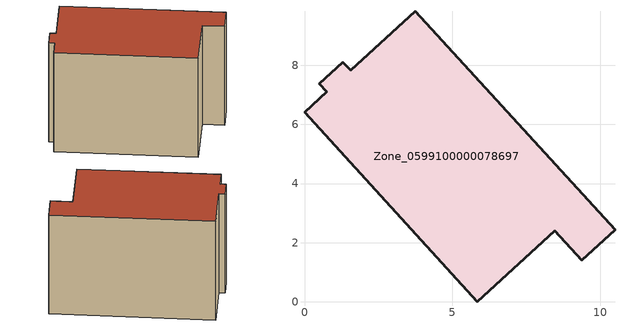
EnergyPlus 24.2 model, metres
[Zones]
Zone_0599100000078697
 floor ground (C_G): 3.75,9.83 10.51,2.43 9.38,1.4 8.47,2.4 5.85,0 0,6.41 0.76,7.11 0.51,7.38 1.3,8.11 1.56,7.83 z0
 wall outside (C_F): 0.76,7.11 0,6.41 5.85,0 8.47,2.4 9.38,1.4 10.51,2.43 3.75,9.83 1.56,7.83 1.3,8.11 0.51,7.38 0.76,7.11 z0:7.1
 roof outside (C_R): 1.3,8.11 0.51,7.38 0.76,7.11 0,6.41 5.85,0 8.47,2.4 9.38,1.4 10.51,2.43 3.75,9.83 1.56,7.83 z7.1
[BUILDING]
Pand.0599100000078697: North Axis=0; Terrain=City; Loads Convergence Tolerance Value=0.04; Temperature Convergence Tolerance Value=0.4; Solar Distribution=FullExterior; Maximum Number of Warmup Days=25; Minimum Number of Warmup Days=1
[Site:Location]
Rotterdam.The.Hague.AP_ZH_NLD Design_Conditions: Latitude=51.96; Longitude=4.45; Time Zone=1; Elevation=-4.5
[SITE:GROUNDTEMPERATURE:BUILDINGSURFACE]
18, 18, 18, 18, 18, 18, 18, 18, 18, 18, 18, 18
[MATERIAL] Thermal Absorptance=0.9; Solar Absorptance=0.7; Visible Absorptance=0.7
Name | Roughness | Thickness | Conductivity | Density | Specific Heat
G.TI.1975-1991 | MediumSmooth | 0.15 | 0.288461 | 540 | 1210
F.TI.1975-1991 | Rough | 0.3 | 0.230769 | 1920 | 840
R.TI.1975-1991 | MediumRough | 0.2 | 0.153846 | 1500 | 1000
[CONSTRUCTION]
C_G: G.TI.1975-1991
C_F: F.TI.1975-1991
C_R: R.TI.1975-1991
[ZONE]
Zone_0599100000078697: Type=1; Multiplier=1; Ceiling Height=Autocalculate; Volume=Autocalculate; Floor Area=autocalculate; Part of Total Floor Area=Yes
[ZONEINFILTRATION:DESIGNFLOWRATE]
Infil_Zone_0599100000078697: Zone or ZoneList or Space or SpaceList=Zone_0599100000078697; Schedule=AlwaysOn; Design Flow Rate Calculation Method=Flow/Area; Flow Rate per Floor Area=0.003; Constant Term Coefficient=1; Temperature Term Coefficient=0; Velocity Term Coefficient=0; Velocity Squared Term Coefficient=0
[HVACTEMPLATE:ZONE:IDEALLOADSAIRSYSTEM]
Zone_0599100000078697: Maximum Heating Supply Air Temperature=50; Minimum Cooling Supply Air Temperature=13; Maximum Heating Supply Air Humidity Ratio=0.0156; Minimum Cooling Supply Air Humidity Ratio=0.0077; Heating Limit=NoLimit; Cooling Limit=NoLimit; Dehumidification Control Type=ConstantSensibleHeatRatio; Cooling Sensible Heat Ratio=0.7; Dehumidification Setpoint=60; Humidification Control Type=None; Humidification Setpoint=30; Outdoor Air Method=None; Outdoor Air Flow Rate per Person=0.00944; Outdoor Air Flow Rate per Zone Floor Area=0; Outdoor Air Flow Rate per Zone=0; Demand Controlled Ventilation Type=None; Outdoor Air Economizer Type=NoEconomizer; Heat Recovery Type=None; Sensible Heat Recovery Effectiveness=0.7; Latent Heat Recovery Effectiveness=0.65
[ZONECONTROL:THERMOSTAT]
ThermostatControl_Zone_0599100000078697: Zone or ZoneList=Zone_0599100000078697; Control Type Schedule=DualSetpointControlType; Control 1=Thermostat_Zone_0599100000078697; Temperature Difference Between Cutout And Setpoint=0
[THERMOSTATSETPOINT:DUALSETPOINT]
Thermostat_Zone_0599100000078697: Heating Setpoint Temperature Schedule=HeatingSetpoint_Zone_0599100000078697; Cooling Setpoint Temperature Schedule=CoolingSetpoint_Zone_0599100000078697
[SCHEDULE:COMPACT]
HeatingSetpoint_Zone_0599100000078697: Through: 12/31, For: AllDays, Until: 24:00, 21
CoolingSetpoint_Zone_0599100000078697: Through: 12/31, For: AllDays, Until: 24:00, 24
DualSetpointControlType: Through: 12/31, For: AllDays, Until: 24:00, 4
AlwaysOn: Through: 12/31, For: AllDays, Until: 24:00, 1
